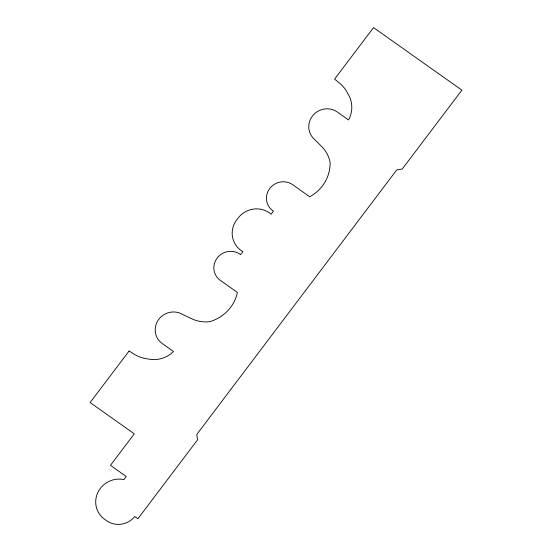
<?xml version="1.0" encoding="UTF-8"?>
<svg xmlns="http://www.w3.org/2000/svg" width="552" height="552" viewBox="0 0 552 552"><rect width="100%" height="100%" fill="white"/><g stroke="black" fill="none" stroke-linecap="round" stroke-linejoin="round"><path stroke-width="0.83" d="M129.071 351.017L90.121 402.546L134.295 433.817L110.476 465.329L126.222 476.479L123.862 479.605A22.88 22.032 -26.2 0 0 97.69 492.819A22.88 22.032 -26.2 0 0 105.542 519.963A20.631 19.858 -26.2 0 0 134.785 516.52L137.91 518.735L197.54 439.847L196.767 434.465L396.716 169.94L402.249 169.022L461.879 90.142L373.531 27.6L334.588 79.122L338.631 82.372A34.169 32.892 -26.2 0 1 348.015 93.985A27.089 26.075 -26.2 0 1 348.505 119.977L337.658 112.256A17.954 17.278 -26.2 0 0 312.846 115.513A17.954 17.278 -26.2 0 0 314.93 139.732L321.374 146.252A32.934 31.706 -26.2 0 1 330.096 162.24A38.233 36.805 -26.2 0 1 309.727 196.774L293.298 185.148A16.512 15.891 -26.2 0 0 269.783 188.446A16.512 15.891 -26.2 0 0 273.454 211.174L271.149 214.224A22.556 21.714 -26.2 0 0 237.408 219.02A22.556 21.714 -26.2 0 0 242.901 251.595L240.596 254.644A16.512 15.891 -26.2 0 0 217.102 258.136A16.512 15.891 -26.2 0 0 220.972 280.83L237.401 292.457A38.233 36.805 -26.2 0 1 209.56 321.706A32.934 31.706 -26.2 0 1 191.178 318.504L182.795 314.536A17.954 17.278 -26.2 0 0 158.32 319.946A17.954 17.278 -26.2 0 0 162.626 343.82L173.514 351.486A27.089 26.075 -26.2 0 1 147.77 358.903A34.169 32.892 -26.2 0 1 133.487 353.763L129.071 351.017"/></g></svg>
